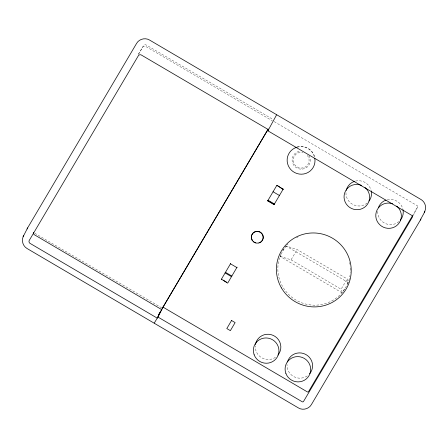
<?xml version="1.0" encoding="UTF-8"?>
<svg xmlns="http://www.w3.org/2000/svg" width="448" height="448" viewBox="0 0 448 448"><rect width="100%" height="100%" fill="white"/><g stroke="black" fill="none" stroke-linecap="round" stroke-linejoin="round"><path stroke-width="0.34" stroke-dasharray="2.24 1.68" d="M285.51 246.854L286.21 245.997L297.147 249.542L347.183 278.93L348.27 282.027L345.542 287.762L343.554 290.718L341.919 292.746L280.106 256.435L282.716 250.863L284.81 247.71M280.991 254.178L279.625 257.662A36.434 35.717 27.1 0 0 295.966 300.07A36.434 35.717 27.1 0 0 341.079 293.759L345.542 287.767M274.176 121.615L417.334 205.744A1.014 0.991 27.1 0 1 417.648 206.926L412.849 215.102M282.716 250.863L286.21 245.997M348.27 282.027L348.046 282.458L286.154 246.103M347.351 284.29L348.628 280.974A36.434 35.717 27.1 0 0 349.961 275.52M413.207 215.6L417.648 206.926M138.23 54.533L143.5 45.679A2.33 2.285 27.1 0 1 146.233 45.002L273.022 119.448M138.606 54.074L142.817 47.023A2.33 2.285 27.1 0 1 145.544 46.346L272.334 120.792M280.168 256.318L291.06 259.846L297.147 249.542M342.16 292.275L341.096 289.24L347.183 278.93M291.06 259.846L341.096 289.24M161.728 307.871L34.978 233.363A2.33 2.285 27.1 0 1 34.748 233.162M287.179 244.871A36.434 35.717 27.1 0 1 288.042 243.97M296.559 237.658A36.434 35.717 27.1 0 1 298.245 236.818M349.625 262.45A36.434 35.717 27.1 0 1 349.972 264.303M350.364 268.044A36.434 35.717 27.1 0 1 350.325 272.418M297.08 147.168A13.994 13.72 27.1 0 1 314.423 156.699M297.209 146.916A13.994 13.72 27.1 0 1 314.849 157.618M308.963 155.574A9.156 8.977 27.1 0 1 304.931 168.459A9.156 8.977 27.1 0 1 292.466 162.618A9.156 8.977 27.1 0 1 299.751 151.256M307.35 155.361A7.997 7.84 27.1 0 1 304.108 167.597A7.997 7.84 27.1 0 1 293.227 160.67A7.997 7.84 27.1 0 1 303.016 152.6M367.203 202.972A12.846 12.594 27.1 0 1 345.968 192.366M355.544 181.059A12.846 12.594 27.1 0 1 371.129 190.4M398.938 221.614A12.846 12.594 27.1 0 1 377.759 210.347M387.279 199.702A12.846 12.594 27.1 0 1 402.864 209.042M275.47 357.314A12.846 12.594 27.1 0 1 255.282 345.901M307.205 375.956A12.846 12.594 27.1 0 1 287.017 364.543"/><path stroke-width="0.67" d="M23.156 236.645C21.286 240.878 23.055 246.26 27.093 248.534L298.458 407.954C302.77 410.62 308.935 408.979 311.405 404.578L420.358 220.108C422.274 215.404 426.843 210.739 425.286 205.234C424.67 202.838 423.069 200.738 420.941 199.478L149.582 40.057C145.264 37.386 139.07 38.993 136.59 43.411L27.636 227.875L23.156 236.645L23.705 235.558M154.274 323.036L157.914 317.027L162.988 307.115L307.373 391.91A1.014 0.991 27.1 0 0 308.56 391.614L412.496 215.701M27.087 228.962L27.636 227.875M420.358 220.108L420.907 219.027M424.29 212.43L424.838 211.344M268.313 128.968L161.644 309.568L157.259 318.136L29.904 243.281A2.33 2.285 27.1 0 1 29.17 240.565L138.432 55.591A2.33 2.285 27.1 0 1 141.159 54.914L268.548 129.713M157.914 317.027L302.299 401.822A1.014 0.991 27.1 0 0 303.486 401.526L412.574 216.838A1.014 0.991 27.1 0 0 412.261 215.662L267.898 130.822L268.531 129.584M230.496 263.816L236.863 267.557L237.07 267.148L227.679 283.136L221.435 279.16M267.691 200.878L268.022 200.234L274.383 203.974L274.053 204.618L267.691 200.878L276.875 185.298L283.119 189.274L276.875 185.298M273.062 191.755L279.429 195.49M158.424 314.95L158.581 314.658M158.771 314.322L158.99 313.942M159.225 313.527L159.482 313.079M159.751 312.609L160.031 312.127M162.686 307.619L267.988 129.343M267.898 130.822L276.522 114.951M221.312 279.395L230.709 263.407M274.053 204.618L283.242 189.034M267.809 200.642L274.176 204.383M223.171 280.179L226.643 282.218M161.644 309.568L34.289 234.707A2.33 2.285 27.1 0 1 33.46 232.282M314.832 158.458A13.994 13.72 27.1 0 1 303.884 173.964A13.994 13.72 27.1 0 1 287.554 163.576A13.994 13.72 27.1 0 1 297.08 147.168M346.248 190.411A12.846 12.594 27.1 0 1 354.273 181.434M371.28 191.05A12.846 12.594 27.1 0 1 369.012 201.057M378.342 207.777A12.846 12.594 27.1 0 1 386.002 200.077M403.015 209.692A12.846 12.594 27.1 0 1 400.338 220.209M255.433 344.59A12.846 12.594 27.1 0 1 273.37 335.474A12.846 12.594 27.1 0 1 277.917 355.102M287.459 361.945A12.846 12.594 27.1 0 1 305.704 354.418A12.846 12.594 27.1 0 1 309.652 373.744M364.991 187.449A12.846 12.594 27.1 0 1 362.538 208.477A12.846 12.594 27.1 0 1 344.058 197.394A12.846 12.594 27.1 0 1 361.547 185.382M396.726 206.091A12.846 12.594 27.1 0 1 394.47 227.024A12.846 12.594 27.1 0 1 375.816 216.479A12.846 12.594 27.1 0 1 392.65 203.784M252.644 240.755A5.986 5.869 27.1 0 1 254.268 232.064A5.986 5.869 27.1 0 1 262.797 234.931A5.986 5.869 27.1 0 1 258.944 242.872M255.858 242.866A5.986 5.869 27.1 0 1 253.165 241.338M225.456 272.294L225.126 272.938L231.493 276.679L231.823 276.035L225.456 272.294M231.56 320.505L226.806 328.558L230.367 330.652L235.122 322.599L231.56 320.505M281.406 287.874A37.559 36.82 27.1 0 0 346.198 288.954A37.559 36.82 27.1 0 0 313.841 232.96A37.559 36.82 27.1 0 0 281.406 287.874M254.167 354.822A12.846 12.594 27.1 0 0 276.018 358.814A12.846 12.594 27.1 0 0 268.279 338.162A12.846 12.594 27.1 0 0 254.167 354.822M285.897 373.47A12.846 12.594 27.1 0 0 307.754 377.457A12.846 12.594 27.1 0 0 300.014 356.81A12.846 12.594 27.1 0 0 285.897 373.47M252.129 240.251A5.986 5.869 27.1 0 0 262.455 240.274A5.986 5.869 27.1 0 0 257.169 231.42A5.986 5.869 27.1 0 0 252.129 240.251"/></g></svg>
